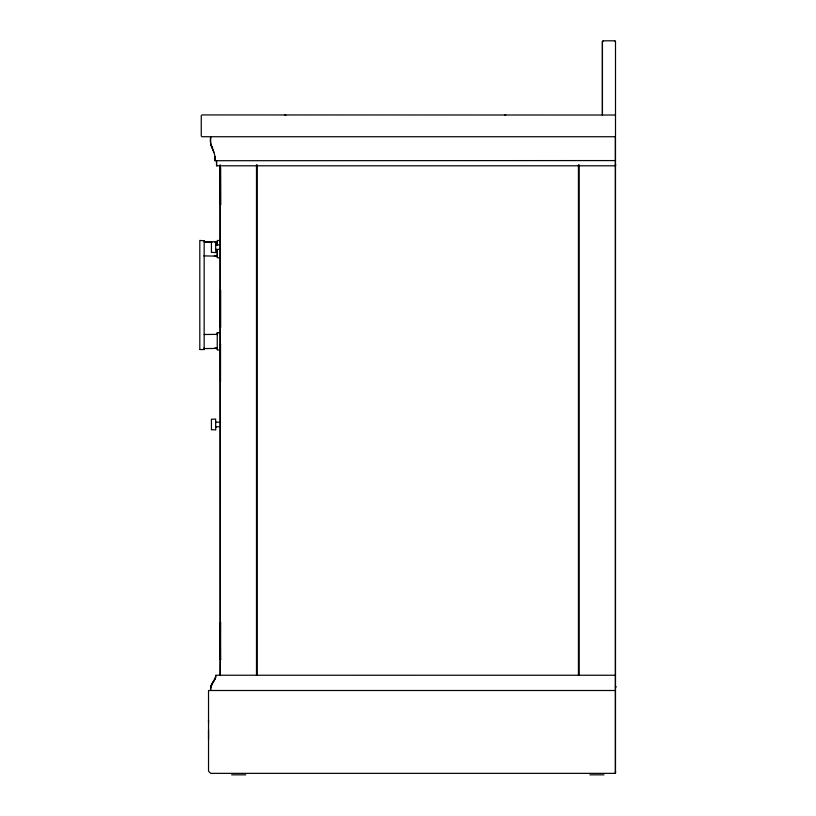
<?xml version="1.0" encoding="UTF-8"?>
<svg xmlns="http://www.w3.org/2000/svg" width="816" height="816" viewBox="0 0 816 816"><rect width="100%" height="100%" fill="white"/><g stroke="black" fill="none" stroke-linecap="round" stroke-linejoin="round"><path stroke-width="1.22" d="M199.808 349.544L204.163 349.534M199.808 349.166L199.808 240.434L204.163 240.781M208.529 722.65L208.529 720.202M208.529 739.347L208.529 729.963M210.712 136.884C208.437 145.421 216.393 152.704 215.057 160.711M215.791 245.361L215.791 244.504M215.791 426.35L215.791 427.217M215.791 422.708L215.791 422.045L220.544 422.351M216.515 160.711L216.515 165.811L615.499 165.801L615.499 164.485L615.499 165.801M220.014 257.744L217.393 257.744L217.25 256.846M217.25 255.561L217.25 256.285L217.25 249.584L217.25 257.254M217.25 242.199L217.25 241.954M220.157 349.88L217.393 350.023L217.25 349.146M217.25 348.361L217.25 347.84M217.25 244.78L217.25 241.179M220.157 164.74L220.157 675.597L220.289 661.439M220.667 659.614L220.524 622.18M220.524 327.032L220.524 290.057M220.657 204.857L220.524 167.627L220.157 168.147M256.489 675.22L256.489 164.873M257.213 675.22L257.213 164.873M578.432 675.209L578.432 164.873M579.166 675.209L579.166 164.873M615.488 690.499L208.529 690.499L208.529 771.171L210.701 773.354L615.499 773.354L615.499 136.731L201.98 136.731L201.256 136.007L201.256 115.648L201.98 114.934L615.499 115.025M204.163 347.738L204.163 348.575L217.209 348.422M215.791 249.359L220.544 249.38M210.701 690.499C209.549 684.43 215.873 680.87 215.791 675.23L615.488 675.24M210.742 689.255C210.069 683.798 215.689 680.942 215.812 675.821M211.048 686.797L212.384 683.084M211.324 685.552L211.048 686.776L211.599 684.695M215.669 677.351L212.374 683.104L212.894 682.349M220.116 240.322L217.25 240.791L217.546 240.281M215.903 426.819L220.544 426.707M220.157 345.097L220.524 344.576L220.524 381.664M214.832 242.107L217.209 241.903M217.087 334.356L204.173 334.499M602.412 114.934L602.412 41.534L603.34 40.8M602.412 41.545L603.157 40.8L614.764 40.8L615.499 41.545L615.499 135.864M504.737 115.352L505.757 114.934L505.226 115.036M220.014 332.581L217.25 332.724L217.25 349.554M217.393 332.581L217.25 334.764M204.683 255.908L204.163 256.285L204.163 255.551M217.087 242.036L216.526 242.117M615.499 687.021L616.192 686.868L615.346 686.868M220.259 659.614L220.524 622.067M615.499 160.568L215.057 160.711L214.812 156.468M216.26 242.107L215.659 242.107M204.683 242.117L211.925 242.117L204.275 242.015M220.544 245.014L215.791 244.718M204.53 255.928L217.209 256.122M214.343 255.908L215.659 255.908M216.107 255.908L216.883 255.908M220.667 327.134L220.432 327.134M217.393 332.602L220.014 332.602M220.157 344.576L220.667 344.576M215.659 348.208L216.362 348.218M214.343 348.218L216.883 348.208M220.157 659.257L220.667 659.257M231.632 774.833L245.769 774.833M589.876 774.833L604.024 774.833M216.668 165.801L216.515 160.721M284.835 114.923L285.865 115.352M220.524 204.816L220.524 167.26M220.279 660.776L220.157 166.678M614.764 40.8L615.499 41.534M220.157 658.736L220.524 659.257M220.157 659.093L220.524 659.624M220.157 326.614L220.524 327.134L220.524 289.955M213.986 152.255L210.701 144.371L210.701 136.731M615.488 771.181L615.499 773.201M615.346 136.731L615.356 773.354M602.412 41.687L602.412 114.781M217.25 241.74L217.25 244.943M204.163 240.771L204.163 349.554M211.436 252.328L215.75 252.603L215.648 241.75L211.436 241.893L211.436 252.328M211.436 429.655L215.75 429.93L215.648 419.077L211.436 419.22L211.436 429.655M212.599 148.186L210.763 144.483L212.599 148.196"/></g></svg>
